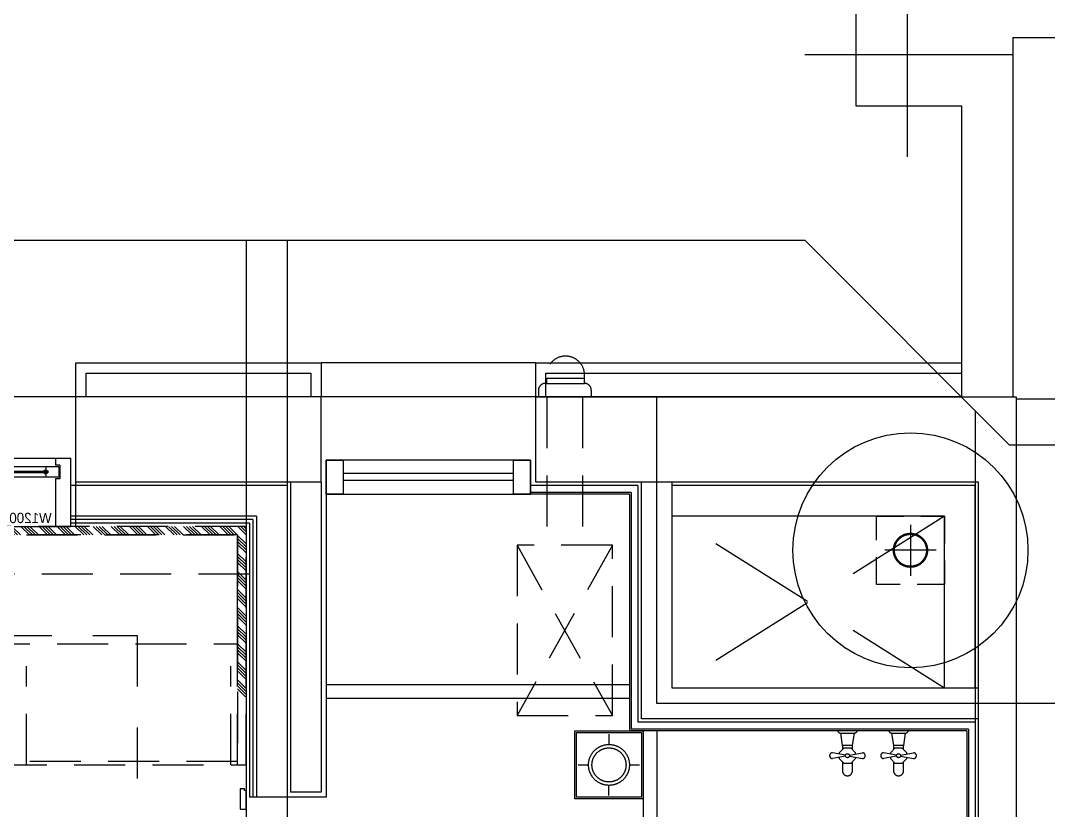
# Model space of a CAD drawing. Header units: millimetres. Extents: x 7294529 to 7346664, y 234399 to 276449.
# Drawn here: x 7325677 to 7328694, y 251471 to 253789 of the extents above; entities that cross this region are included whole.
import ezdxf
from ezdxf.enums import TextEntityAlignment as Align
from ezdxf.xclip import XClip

# ---------------------------------------------------------------- set-up
doc = ezdxf.new("R2010")
doc.units = ezdxf.units.MM
doc.header["$LTSCALE"] = 100
doc.header["$XCLIPFRAME"] = 2
for name, pattern in [('C-303-R-TF_59C+59B+59C$0$CEN', [62, 60, -1, 0, -1]), ('ST-DASH', [2.7, 1.5, -1.2]), ('U-59C-EX$0$CEN', [62, 60, -1, 0, -1]), ('U-59C-EX$0$H', [1.3, 0.8, -0.5]), ('U-59C-EX$0$HID', [2.3, 1.5, -0.8]), ('U-59C-EX$0$HIDDEN2', [4.7625, 3.175, -1.5875])]:
    doc.linetypes.add(name, pattern=pattern)
doc.layers.get('Defpoints').update_dxf_attribs({"color": 149})
for name, color, linetype in [('ARDM', 7, 'Continuous'), ('BP', 7, 'Continuous'), ('C-303-R-TF_59C+59B+59C$0$CEN', 1, 'C-303-R-TF_59C+59B+59C$0$CEN'), ('C-303-R-TF_59C+59B+59C$0$COL', 2, 'Continuous'), ('ELE8', 8, 'Continuous'), ('U-59C-EX$0$A-커텐박스', 11, 'U-59C-EX$0$HID'), ('U-59C-EX$0$CEN', 1, 'U-59C-EX$0$CEN'), ('U-59C-EX$0$CON', 2, 'Continuous'), ('U-59C-EX$0$DOR', 4, 'Continuous'), ('U-59C-EX$0$ELE', 6, 'Continuous'), ('U-59C-EX$0$ETC', 6, 'Continuous'), ('U-59C-EX$0$FIN', 5, 'Continuous'), ('U-59C-EX$0$FUR_미설치가구', 8, 'U-59C-EX$0$HID'), ('U-59C-EX$0$INSUL_line', 8, 'Continuous'), ('U-59C-EX$0$OPEN', 1, 'U-59C-EX$0$HIDDEN2'), ('U-59C-EX$0$STXS', 8, 'Continuous'), ('U-59C-EX$0$WAL', 3, 'Continuous'), ('U-59C-EX$0$WIN', 4, 'Continuous'), ('U-59C-EX$0$발코니 입면선', 4, 'Continuous'), ('결로방지', 4, 'ST-DASH'), ('기단부-석재', 6, 'Continuous')]:
    doc.layers.add(name, color=color, linetype=linetype)
for name, color, linetype, plot in [('CUT-LINE', 105, 'Continuous', False), ('U-59C-EX$0$MC', 152, 'Continuous', False), ('체크', 2, 'Continuous', False)]:
    doc.layers.add(name, color=color, linetype=linetype, plot=plot)
doc.styles.add('U-59C-EX$0$원본-단위세대-84B-확장형$0$돋움', font='')
doc.styles.get('U-59C-EX$0$원본-단위세대-84B-확장형$0$돋움').set_extended_font_data('Dotum')

# ---------------------------------------------------------------- blocks, each defined once
blk = doc.blocks.new('U-59C-EX$0$FUR_발코니_드레인')
at = {"layer": 'U-59C-EX$0$STXS'}
for p, q in [((100, 190), (100, 160)), ((10, 100), (40, 100)), ((190, 100), (160, 100)), ((100, 40), (100, 10))]:
    blk.add_line(p, q, dxfattribs=at)
for points in [[(0, 200), (200, 200), (200, 0), (0, 0)], [(5, 195), (195, 195), (195, 5), (5, 5)]]:
    blk.add_lwpolyline(points, close=True, dxfattribs=at)
for radius in [60, 50]:
    blk.add_circle((100, 100), radius, dxfattribs=at)
blk = doc.blocks.new('U-59C-EX$0$u-59c-tf-ex$0$WIN_1_600')
at = {"layer": 'U-59C-EX$0$WIN', "color": 8}
for p, q in [((-250, -40), (250, -40)), ((-250, -60), (250, -60))]:
    blk.add_line(p, q, dxfattribs=at)
at = {"layer": 'U-59C-EX$0$WIN'}
for points in [[(-300, -100), (-250, -100), (-250, 0), (-300, 0)], [(-300, 0), (300, 0), (300, -100), (-300, -100)], [(250, -100), (300, -100), (300, 0), (250, 0)]]:
    blk.add_lwpolyline(points, close=True, dxfattribs=at)
blk = doc.blocks.new('U-59C-EX$0$U-59B-TF-EX$0$FUR_발코니_수전')
at = {"layer": 'U-59C-EX$0$STXS'}
for p, q in [((0, 0), (-29.2, 0)), ((0, 0), (-29.2, 0)), ((29.2, 0), (0, 0)), ((29.2, 0), (0, 0)), ((-19.9, -7), (0, -7)), ((-19.9, -7), (0, -7)), ((-14.3, -42.9), (-19.3, -7)), ((-14.3, -42.9), (-19.3, -7)), ((0, -7), (19.9, -7)), ((0, -7), (19.9, -7)), ((19.3, -7), (14.3, -42.9)), ((19.3, -7), (14.3, -42.9)), ((-23.1, -63.4), (-9.6, -49.8)), ((-23.1, -63.4), (-9.6, -49.8)), ((0, -42.9), (-14.3, -42.9)), ((0, -42.9), (-14.3, -42.9)), ((-9.6, -49.8), (9.6, -49.8)), ((-9.6, -49.8), (9.6, -49.8)), ((14.3, -42.9), (0, -42.9)), ((14.3, -42.9), (0, -42.9)), ((9.6, -49.8), (23.1, -63.4)), ((9.6, -49.8), (23.1, -63.4)), ((-5.8, -71.3), (-44, -64.6)), ((-5.8, -71.3), (-44, -64.6)), ((-5.8, -74.6), (-44, -81.3)), ((-5.8, -74.6), (-44, -81.3)), ((-23.1, -68.2), (-23.1, -63.4)), ((-23.1, -68.2), (-23.1, -63.4)), ((-23.1, -82.5), (-23.1, -77.6)), ((-23.1, -82.5), (-23.1, -77.6)), ((-9.6, -96), (-23.1, -82.5)), ((-9.6, -96), (-23.1, -82.5)), ((5.8, -71.3), (44, -64.6)), ((5.8, -71.3), (44, -64.6)), ((5.8, -74.6), (44, -81.3)), ((5.8, -74.6), (44, -81.3)), ((23.1, -82.5), (9.6, -96)), ((23.1, -82.5), (9.6, -96)), ((23.1, -63.4), (23.1, -68.2)), ((23.1, -63.4), (23.1, -68.2)), ((23.1, -77.6), (23.1, -82.5)), ((23.1, -77.6), (23.1, -82.5)), ((-14.7, -90.9), (-14.7, -117.3)), ((-14.7, -90.9), (-14.7, -117.3)), ((9.6, -96), (-9.6, -96)), ((9.6, -96), (-9.6, -96)), ((14.7, -117.3), (14.7, -90.9)), ((14.7, -117.3), (14.7, -90.9))]:
    blk.add_line(p, q, dxfattribs=at)
blk.add_circle((0, -72.9), 5.91, dxfattribs=at)
blk.add_circle((0, -72.9), 5.91, dxfattribs=at)
for centre, radius, start, end in [((-17.5, 6), 13.2, 207.1852, 259.412), ((-17.5, 6), 13.2, 207.1852, 259.412), ((17.5, 6), 13.2, 280.588, 332.8148), ((17.5, 6), 13.2, 280.588, 332.8148), ((-41.6, -49.9), 28.1, 351.511, 14.308), ((-41.6, -49.9), 28.1, 351.511, 14.308), ((41.6, -49.9), 28.1, 165.692, 188.489), ((41.6, -49.9), 28.1, 165.692, 188.489), ((-44, -72.9), 8.37, 90, 270), ((-44, -72.9), 8.37, 90, 270), ((44, -72.9), 8.37, 270, 90), ((44, -72.9), 8.37, 270, 90), ((0, -117.3), 14.7, 180, 0), ((0, -117.3), 14.7, 180, 0)]:
    blk.add_arc(centre, radius, start, end, dxfattribs=at)
blk = doc.blocks.new('U-59C-EX$0$A$Cd8f55ee0')
at = {"layer": 'U-59C-EX$0$FUR_미설치가구'}
for p, q in [((-197, 425), (-82, 425)), ((-192.5, 425), (-192.5, 440)), ((-192.5, 440), (-82.5, 440)), ((-192.5, 425), (-192.5, 440)), ((-82.5, 440), (-82.5, 425)), ((-82.5, 440), (-82.5, 425)), ((-217, 405), (-217, 385)), ((-217, 405), (-217, 385)), ((-62, 405), (-62, 385)), ((-62, 385), (-217, 385)), ((-62, 385), (-217, 385)), ((-192.5, 385), (-192.5, -50)), ((-87.5, 385), (-87.5, -50)), ((-280, -50), (0, -550)), ((0, -50), (-280, -550))]:
    blk.add_line(p, q, dxfattribs=at)
blk.add_lwpolyline([(-280, -550), (0, -550), (0, -50), (-280, -50)], close=True, dxfattribs=at)
for centre, radius, start, end in [((-137.5, 449.2), 55.8, 350.4727, 189.5273), ((-197, 405), 20, 90, 180), ((-197, 405), 20, 90, 180), ((-82, 405), 20, 0, 90)]:
    blk.add_arc(centre, radius, start, end, dxfattribs=at)
blk = doc.blocks.new('U-59C-EX$0$A$Cc7b664ce')
at = {"layer": 'U-59C-EX$0$DOR'}
blk.add_line((0, 865), (0, 35), dxfattribs=at)
blk.add_lwpolyline([(-18, 925), (-18, 865), (0, 865), (0, 920), (-5, 920), (-5, 925)], close=True, dxfattribs=at)
for points in [[(0.5, 900), (0, 900), (0, 899.5)], [(180, 899.5), (180, 900), (179.5, 900)]]:
    blk.add_lwpolyline(points, dxfattribs=at)
blk = doc.blocks.new('U-59C-EX$0$59C_주방가구_1')
at = {"layer": 'U-59C-EX$0$FUR_미설치가구', "linetype": 'U-59C-EX$0$HID'}
h = blk.add_hatch(dxfattribs=at)
h.set_pattern_fill('ANSI34', color=256, scale=50, angle=180)
h.set_pattern_definition([(225, (-131053.915, -376129.36), (26.5165043, -26.5165043), []), (225, (-131062.754, -376129.36), (26.5165043, -26.5165043), []), (225, (-131071.593, -376129.36), (26.5165043, -26.5165043), []), (225, (-131080.432, -376129.36), (26.5165043, -26.5165043), [])])
h.paths.add_polyline_path([(-25, -2180), (-25, -25), (-3175, -25), (-3175, -500), (-3200, -500), (-3200, 0), (0, 0), (0, -2180)])
for p, q in [((-3155, -700), (-3155, -410)), ((-2555, -700), (-2555, -410))]:
    blk.add_line(p, q, dxfattribs=at)
for points in [[(-25, -2180), (-25, -25), (-3175, -25), (-3175, -700), (-3200, -700), (-3200, 0), (0, 0), (0, -2180)], [(-3175, -700), (-3175, -25), (-25, -25), (-25, -2200), (-2080, -2200), (-2080, -1600), (-625, -1600), (-625, -700)]]:
    blk.add_lwpolyline(points, close=True, dxfattribs=at)
for points in [[(-3175, -25), (-345, -25), (-345, -345), (-3175, -345), (-3175, -25)], [(-3175, -690), (-615, -690), (-615, -1610), (-2070, -1610), (-2070, -2190), (-345, -2190)]]:
    blk.add_lwpolyline(points, dxfattribs=at)
blk = doc.blocks.new('U-59C-EX$0$원본-단위세대-84B-확장형$0$W1200-5')
at = {"layer": 'Defpoints', "linetype": 'Continuous'}
for p, q in [((-1230, -200), (-1230, 0)), ((0, -200), (0, 0))]:
    blk.add_line(p, q, dxfattribs=at)
at = {"layer": 'U-59C-EX$0$WIN'}
for p, q in [((-1215, -200), (-1215, 0)), ((-1170, 0), (-1215, 0)), ((-1170, 0), (-1170, -20)), ((-287.5, 0), (-242.5, 0)), ((-287.5, 0), (-287.5, -20)), ((-242.5, 0), (-287.5, 0)), ((-242.5, 0), (-242.5, -90)), ((-60, 0), (-60, -90)), ((-60, 0), (-15, 0)), ((-15, 0), (-15, -200)), ((-1183, -20), (-1183, -60)), ((-1183, -20), (-1170, -20)), ((-1180, -25), (-1180, -55)), ((-1180, -25), (-1142, -25)), ((-1142, -25), (-1142, -35)), ((-315.5, -25), (-277.5, -25)), ((-315.5, -25), (-315.5, -35)), ((-274.5, -20), (-287.5, -20)), ((-277.5, -25), (-277.5, -55)), ((-274.5, -20), (-274.5, -60)), ((-77, -21.6), (-225.5, -21.6)), ((-1183, -60), (-1170, -60)), ((-1180, -55), (-1142, -55)), ((-1170, -60), (-1170, -200)), ((-1142, -35), (-1147.5, -37)), ((-1147.5, -37), (-1147.5, -43)), ((-1142, -45), (-1147.5, -43)), ((-312, -38), (-1145.5, -38)), ((-1145.5, -38), (-1145.5, -42)), ((-312, -42), (-1145.5, -42)), ((-1142, -45), (-1142, -55)), ((-315.5, -35), (-310, -37)), ((-315.5, -45), (-310, -43)), ((-315.5, -45), (-315.5, -55)), ((-315.5, -55), (-277.5, -55)), ((-312, -38), (-312, -42)), ((-310, -37), (-310, -43)), ((-274.5, -60), (-287.5, -60)), ((-287.5, -60), (-287.5, -130)), ((-77, -31.6), (-225.5, -31.6)), ((-255.5, -90), (-255.5, -130)), ((-255.5, -90), (-242.5, -90)), ((-47, -90), (-60, -90)), ((-47, -200), (-47, -90)), ((-214.5, -95), (-252.5, -95)), ((-252.5, -125), (-252.5, -95)), ((-214.5, -105), (-220, -107)), ((-220, -113), (-220, -107)), ((-214.5, -115), (-220, -113)), ((-218, -112), (-218, -108)), ((-218, -108), (-84.5, -108)), ((-218, -112), (-84.5, -112)), ((-214.5, -105), (-214.5, -95)), ((-214.5, -125), (-214.5, -115)), ((-88, -105), (-88, -95)), ((-50, -95), (-88, -95)), ((-88, -105), (-82.5, -107)), ((-88, -115), (-82.5, -113)), ((-88, -125), (-88, -115)), ((-84.5, -112), (-84.5, -108)), ((-82.5, -113), (-82.5, -107)), ((-50, -125), (-50, -95)), ((-287.5, -130), (-255.5, -130)), ((-214.5, -125), (-252.5, -125)), ((-50, -125), (-88, -125)), ((-80, -125), (-80, -133)), ((-70, -133), (-80, -133)), ((-80, -133), (-80, -259.5)), ((-70, -133), (-68, -127.5)), ((-62, -127.5), (-68, -127.5)), ((-63, -129.5), (-67, -129.5)), ((-67, -263), (-67, -129.5)), ((-63, -263), (-63, -129.5)), ((-60, -133), (-62, -127.5)), ((-50, -133), (-60, -133)), ((-50, -125), (-50, -133)), ((-50, -133), (-50, -259.5)), ((-1170, -200), (-1215, -200)), ((-47, -200), (-15, -200)), ((-80, -259.5), (-80, -297.5)), ((-70, -259.5), (-80, -259.5)), ((-70, -259.5), (-68, -265)), ((-62, -265), (-68, -265)), ((-63, -263), (-67, -263)), ((-60, -259.5), (-62, -265)), ((-50, -259.5), (-60, -259.5)), ((-50, -259.5), (-50, -297.5)), ((-50, -297.5), (-80, -297.5))]:
    blk.add_line(p, q, dxfattribs=at)
at = {"layer": 'U-59C-EX$0$WIN', "color": 8}
for p, q in [((-60, 0), (-1170, 0)), ((-1142, -25), (-315.5, -25)), ((-1142, -55), (-315.5, -55)), ((-88, -95), (-214.5, -95)), ((-88, -125), (-214.5, -125)), ((-47, -200), (-1170, -200))]:
    blk.add_line(p, q, dxfattribs=at)
at = {"layer": 'U-59C-EX$0$WIN', "elevation": 0}
blk.add_lwpolyline([(-242.5, -18.6), (-237.5, -18.6), (-237.5, -61.6), (-242.5, -61.6), (-242.5, -18.6)], dxfattribs=at)
for points in [[(-225.5, -18.6), (-225.5, -34.6), (-237.5, -34.6), (-237.5, -18.6)], [(-77, -18.6), (-77, -34.6), (-65, -34.6), (-65, -18.6)]]:
    blk.add_lwpolyline(points, close=True, dxfattribs=at)
at = {"layer": 'U-59C-EX$0$WIN'}
blk.add_lwpolyline([(-60, -18.6), (-65, -18.6), (-65, -61.6), (-60, -61.6), (-60, -18.6)], dxfattribs=at)
for centre, radius, start, end in [((-1142, -40), 6, 19.4712, 90), ((-1142, -40), 6, 270, 340.5288), ((-315.5, -40), 6, 90, 160.5288), ((-315.5, -40), 6, 199.4712, 270), ((-214.5, -110), 6, 19.4712, 90), ((-214.5, -110), 6, 270, 340.5288), ((-88, -110), 6, 90, 160.5288), ((-88, -110), 6, 199.4712, 270), ((-80, -125), 172.5, 180, 270), ((-65, -133), 6, 180, 250.5288), ((-65, -133), 6, 289.4712, 0), ((-65, -259.5), 6, 109.4712, 180), ((-65, -259.5), 6, 0, 70.5288)]:
    blk.add_arc(centre, radius, start, end, dxfattribs=at)
at = {"layer": 'Defpoints', "style": 'U-59C-EX$0$원본-단위세대-84B-확장형$0$돋움'}
blk.add_text(' W1200', height=30, dxfattribs=at).set_placement((-1170, -175.1), align=Align.MIDDLE_LEFT)
blk = doc.blocks.new('U-59C-EX$0$D100-우수')
at = {"layer": 'Defpoints', "linetype": 'U-59C-EX$0$H'}
blk.add_lwpolyline([(200, 0), (0, 0), (0, 200), (200, 200)], close=True, dxfattribs=at)
at = {"layer": 'U-59C-EX$0$ETC', "color": 1}
for p, q in [((100, 175), (100, 25)), ((25, 100), (175, 100))]:
    blk.add_line(p, q, dxfattribs=at)
at = {"layer": 'U-59C-EX$0$ETC', "color": 4}
blk.add_circle((100, 100), 50, dxfattribs=at)
at = {"layer": 'U-59C-EX$0$ETC', "color": 8}
blk.add_circle((100, 100), 47, dxfattribs=at)
blk = doc.blocks.new('U-59C-EX')
at = {"layer": 'U-59C-EX$0$A-커텐박스'}
blk.add_line((6305, 1155), (9525, 1155), dxfattribs=at)
at = {"layer": 'U-59C-EX$0$CEN'}
for p, q in [((4055, 2175), (4055, -1985)), ((6195, 2175), (6195, -715)), ((3855, 1675), (13960, 1675)), ((5110, 775), (5110, 1675)), ((3855, 775), (5110, 775))]:
    blk.add_line(p, q, dxfattribs=at)
at = {"layer": 'U-59C-EX$0$CON'}
for p, q in [((5465, 1425), (5465, 1675)), ((6095, 1675), (6815, 1675)), ((6095, 1425), (6095, 1675)), ((6815, 1425), (6815, 1675)), ((4165, 1425), (5465, 1425)), ((4165, -55), (4165, 1425)), ((6095, 1425), (6815, 1425))]:
    blk.add_line(p, q, dxfattribs=at)
at = {"layer": 'U-59C-EX$0$ELE'}
for p, q in [((5190, 830), (6080, 830)), ((5190, 790), (6080, 790)), ((5110, 695), (5110, -400)), ((5150, 695), (5150, -400))]:
    blk.add_line(p, q, dxfattribs=at)
at = {"layer": 'U-59C-EX$0$FIN'}
for p, q in [((5190, 1390), (5480, 1390)), ((5190, 1390), (5190, 695)), ((6080, 1390), (6080, 500)), ((6295, 1315), (6295, 500)), ((6295, 1315), (6830, 1315)), ((6305, 1305), (6305, 500)), ((6305, 1305), (6830, 1305)), ((4200, 695), (4200, -415)), ((4200, 695), (5190, 695)), ((6080, 500), (6305, 500))]:
    blk.add_line(p, q, dxfattribs=at)
at = {"layer": 'U-59C-EX$0$INSUL_line'}
for p, q in [((4175, 1415), (5065, 1415)), ((4175, 820), (4175, 1415)), ((5165, 1415), (5165, 720)), ((5165, 1415), (5480, 1415)), ((5185, 1395), (5480, 1395)), ((5185, 1395), (5185, 700)), ((6195, 1415), (6195, 500)), ((6195, 1415), (6830, 1415)), ((4265, 1325), (5065, 1325)), ((4265, 820), (4265, 1325)), ((6285, 1325), (6285, 500)), ((6285, 1325), (6830, 1325)), ((4175, 720), (4175, -415)), ((4175, 720), (5165, 720)), ((4195, 700), (5185, 700)), ((4195, 700), (4195, -415))]:
    blk.add_line(p, q, dxfattribs=at)
at = {"layer": 'U-59C-EX$0$MC'}
for p, q in [((4175, 2175), (4175, -1985)), ((6315, 2175), (6315, -1985))]:
    blk.add_line(p, q, dxfattribs=at)
at = {"layer": 'U-59C-EX$0$OPEN'}
for p, q in [((4265, 1325), (5065, 820)), ((4265, 820), (5065, 1325))]:
    blk.add_line(p, q, dxfattribs=at)
at = {"layer": 'U-59C-EX$0$WAL'}
for p, q in [((5065, 820), (5065, 1425)), ((5155, 730), (5155, 1425)), ((6095, 1425), (6095, 515)), ((6185, 1425), (6185, 515)), ((4165, 820), (5065, 820)), ((4165, 730), (5155, 730)), ((6095, 515), (6185, 515))]:
    blk.add_line(p, q, dxfattribs=at)
at = {"layer": 'U-59C-EX$0$발코니 입면선'}
for p, q in [((5465, 1675), (6095, 1675)), ((6815, 1675), (8045, 1675))]:
    blk.add_line(p, q, dxfattribs=at)
for name, p in [('U-59C-EX$0$원본-단위세대-84B-확장형$0$W1200-5', (8045, 1495)), ('U-59C-EX$0$59C_주방가구_1', (9515, 1295))]:
    blk.add_blockref(name, p)
at = {"layer": 'U-59C-EX$0$DOR', "xscale": -1.000000000000001}
blk.add_blockref('U-59C-EX$0$A$Cc7b664ce', (6315, -400), dxfattribs=at)
at = {"layer": 'U-59C-EX$0$FUR_미설치가구', "xscale": -1}
blk.add_blockref('U-59C-EX$0$A$Cd8f55ee0', (5240, 1290), dxfattribs=at)
at = {"layer": 'U-59C-EX$0$STXS', "xscale": -1}
for name, p, rotation in [('U-59C-EX$0$D100-우수', (4465, 1325), 90), ('U-59C-EX$0$FUR_발코니_드레인', (5150, 495), 270)]:
    blk.add_blockref(name, p, dxfattribs=dict(at, rotation=rotation))
at = {"layer": 'U-59C-EX$0$STXS', "extrusion": (0, 0, -1), "zscale": -1}
for p in [(-4400, 695), (-4550, 695)]:
    blk.add_blockref('U-59C-EX$0$U-59B-TF-EX$0$FUR_발코니_수전', p, dxfattribs=at)
at = {"layer": 'U-59C-EX$0$WIN'}
blk.add_blockref('U-59C-EX$0$u-59c-tf-ex$0$WIN_1_600', (5780, 1490), dxfattribs=at)
blk = doc.blocks.new('C-303-R-TF_59C+59B+59C', base_point=(0, 0))
at = {"layer": 'C-303-R-TF_59C+59B+59C$0$CEN'}
for p, q in [((-9645, 2365), (-9645, -3535)), ((-9335, -3185), (-6855, -3185)), ((-9335, -3185), (-9335, -4240)), ((-9945, -3235), (-9335, -3235)), ((-9485, -4240), (-9325, -4240)), ((-9325, -4240), (-9325, -6215)), ((-9325, -4245), (-8375, -4245))]:
    blk.add_line(p, q, dxfattribs=at)
at = {"layer": 'C-303-R-TF_59C+59B+59C$0$COL'}
for p, q in [((-9795, 2215), (-9795, -3385)), ((-9795, -3385), (-9485, -3385)), ((-9485, -3385), (-9485, -4240))]:
    blk.add_line(p, q, dxfattribs=at)
blk.add_lwpolyline([(-10735, -4240), (-9485, -4240)], dxfattribs=at)
blk = doc.blocks.new('A$C32535b17')
at = {"layer": '체크'}
blk.add_circle((22435, 7500), 344.9, dxfattribs=at)
blk = doc.blocks.new('기단부-303-TF')
at = {"layer": 'ELE8'}
blk.add_line((-1090, -6205), (-1720, -6205), dxfattribs=at)
at = {"layer": '기단부-석재'}
for points in [[(-2440, -6305), (-2440, -6205), (-1720, -6205), (-1720, -6305)], [(-1090, -6305), (-1090, -6205), (160, -6205)], [(-2410, -6305), (-2410, -6235), (-1750, -6235), (-1750, -6305)], [(-1060, -6305), (-1060, -6235), (160, -6235)]]:
    blk.add_lwpolyline(points, dxfattribs=at)

msp = doc.modelspace()

# ---------------------------------------------------------------- block references
at = {"layer": 'BP'}
ref = msp.add_blockref('U-59C-EX', (7332654.4, 251009.4), dxfattribs=dict(at, xscale=-1))
XClip(ref).set_block_clipping_path([(12590, 2135.0000000001), (4674.9999999981, 2134.9999999984), (4074.9999999981, 1534.9999999988), (-145, 1535.0000000005), (-145, -7185.0000000001), (12590, -7184.9999999997)])

# ---------------------------------------------------------------- next in the draw order: linework, layer by layer
at = {"layer": 'CUT-LINE'}
msp.add_lwpolyline([(7320064.4, 253144.4), (7327979.4, 253144.4), (7328579.4, 252544.4), (7332799.4, 252544.4), (7332799.4, 243824.4), (7320064.4, 243824.4)], close=True, dxfattribs=at)
at = {"layer": '결로방지'}
msp.add_lwpolyline([(7319589.4, 251394.4), (7323459.4, 251394.4), (7323459.4, 251984.4), (7326019.4, 251984.4), (7326019.4, 250054.4), (7328489.4, 250054.4)], dxfattribs=at)

# ---------------------------------------------------------------- next in the draw order: block references
at = {"layer": 'ARDM'}
msp.add_blockref('A$C32535b17', (7305854.4, 244734.4), dxfattribs=at)
at = {"layer": 'BP'}
msp.add_blockref('C-303-R-TF_59C+59B+59C', (7337924.4, 256924.4), dxfattribs=at)
at = {"layer": '기단부-석재'}
msp.add_blockref('기단부-303-TF', (7328279.4, 258989.4), dxfattribs=at)

doc.saveas('drawing.dxf')
